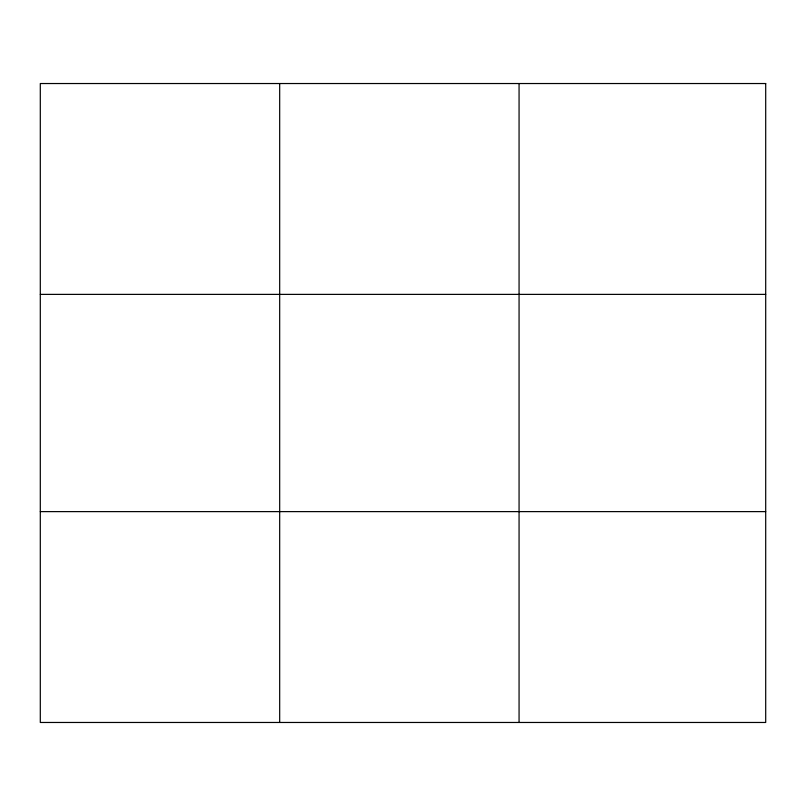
<?xml version="1.0" encoding="UTF-8"?>
<svg xmlns="http://www.w3.org/2000/svg" width="806" height="806" viewBox="0 0 806 806"><rect width="100%" height="100%" fill="white"/><g stroke="black" fill="none" stroke-linecap="round" stroke-linejoin="round"><path stroke-width="1.21" d="M279.682 722.468L279.682 83.532M519.064 722.468L519.064 83.532M40.3 294.381L765.7 294.381M40.3 511.619L765.7 511.619M765.7 83.532L765.7 722.468L40.3 722.468L40.3 83.532L765.7 83.532"/></g></svg>
